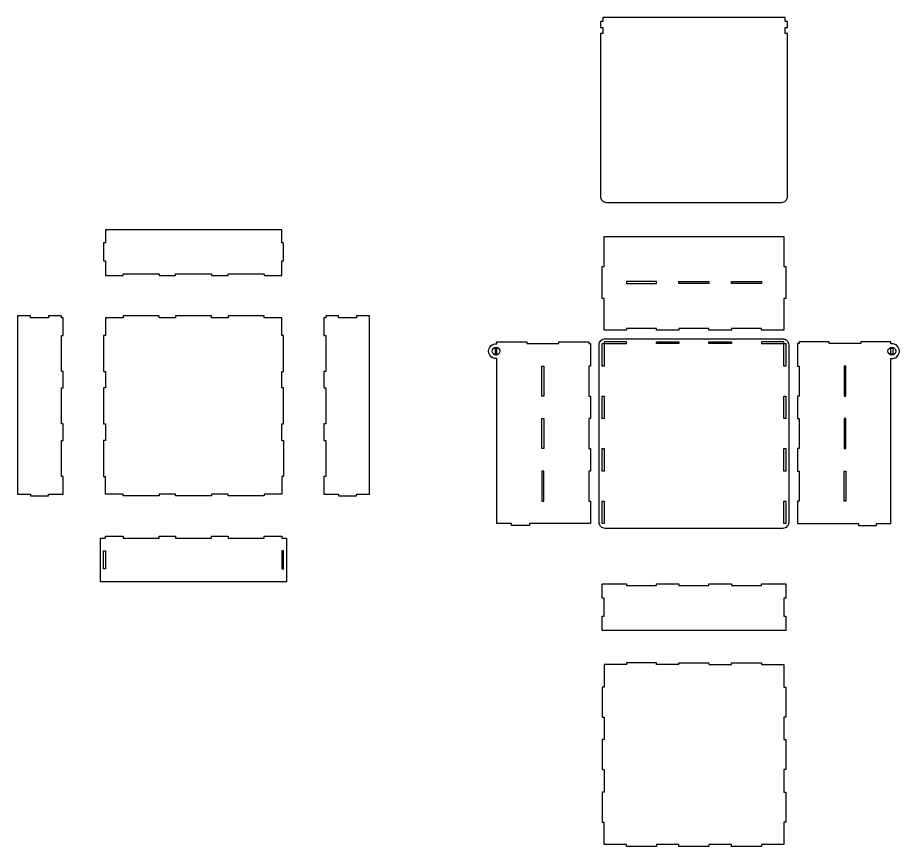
# Model space of a CAD drawing. Header units: millimetres. Extents: x 6889 to 10209, y 7111 to 8493.
# Drawn here: x 6889 to 8359, y 7111 to 8493 of the extents above; entities that cross this region are included whole.
import ezdxf

# ---------------------------------------------------------------- set-up
doc = ezdxf.new("R2010")
doc.units = ezdxf.units.MM

msp = doc.modelspace()

# ---------------------------------------------------------------- linework, layer by layer
for points in [[(7860.9, 8466.6), (7860.9, 8195.1, 0.414214), (7870.9, 8185.1), (8162.9, 8185.1, 0.414214), (8172.9, 8195.1), (8172.9, 8466.6), (8168.9, 8466.6), (8168.9, 8476.6), (8172.9, 8476.6), (8172.9, 8486.6), (8168.9, 8486.6), (8168.9, 8493.1), (7864.9, 8493.1), (7864.9, 8486.6), (7860.9, 8486.6), (7860.9, 8476.6), (7864.9, 8476.6), (7864.9, 8466.6)], [(7868.9, 7957.6), (8164.9, 7957.6, -0.414214), (8174.9, 7947.6), (8174.9, 7651.6, -0.414214), (8164.9, 7641.6), (7868.9, 7641.6, -0.414214), (7858.9, 7651.6), (7858.9, 7947.6, -0.414214)], [(7688.4, 7952.6), (7738.4, 7952.6), (7738.4, 7949.6), (7791.4, 7949.6), (7791.4, 7952.6), (7841.4, 7952.6), (7841.4, 7949.6), (7844.4, 7949.6), (7844.4, 7912.1), (7841.4, 7912.1), (7841.4, 7862.1), (7844.4, 7862.1), (7844.4, 7824.6), (7841.4, 7824.6), (7841.4, 7774.6), (7844.4, 7774.6), (7844.4, 7737.1), (7841.4, 7737.1), (7841.4, 7687.1), (7844.4, 7687.1), (7844.4, 7649.6), (7742.4, 7649.6), (7742.4, 7646.6), (7712.4, 7646.6), (7712.4, 7649.6), (7688.4, 7649.6), (7688.4, 7924.6, -1.128152), (7688.4, 7949.5)], [(8345.4, 7952.6), (8295.4, 7952.6), (8295.4, 7949.6), (8242.4, 7949.6), (8242.4, 7952.6), (8192.4, 7952.6), (8192.4, 7949.6), (8189.4, 7949.6), (8189.4, 7912.1), (8192.4, 7912.1), (8192.4, 7862.1), (8189.4, 7862.1), (8189.4, 7824.6), (8192.4, 7824.6), (8192.4, 7774.6), (8189.4, 7774.6), (8189.4, 7737.1), (8192.4, 7737.1), (8192.4, 7687.1), (8189.4, 7687.1), (8189.4, 7649.6), (8291.4, 7649.6), (8291.4, 7646.6), (8321.4, 7646.6), (8321.4, 7649.6), (8345.4, 7649.6), (8345.4, 7924.6, 1.128152), (8345.4, 7949.5)]]:
    msp.add_lwpolyline(points, format="xyb", close=True)
for points in [[(7329.5, 8087.6), (7332.5, 8087.6), (7332.5, 8117.6), (7329.5, 8117.6), (7329.5, 8139.1), (7035.5, 8139.1), (7035.5, 8117.6), (7032.5, 8117.6), (7032.5, 8087.6), (7035.5, 8087.6), (7035.5, 8066.1), (7035.5, 8063.1), (7065, 8063.1), (7065, 8066.1), (7125, 8066.1), (7125, 8063.1), (7152.5, 8063.1), (7152.5, 8066.1), (7212.5, 8066.1), (7212.5, 8063.1), (7240, 8063.1), (7240, 8066.1), (7300, 8066.1), (7300, 8063.1), (7329.5, 8063.1), (7329.5, 8066.1)], [(8166.9, 8025), (8166.9, 7972), (8129.4, 7972), (8129.4, 7975), (8079.4, 7975), (8079.4, 7972), (8041.9, 7972), (8041.9, 7975), (7991.9, 7975), (7991.9, 7972), (7954.4, 7972), (7954.4, 7975), (7904.4, 7975), (7904.4, 7972), (7866.9, 7972), (7866.9, 8025), (7863.9, 8025), (7863.9, 8078), (7866.9, 8078), (7866.9, 8128), (8166.9, 8128), (8166.9, 8078), (8169.9, 8078), (8169.9, 8025)], [(7954.4, 8053), (7904.4, 8053), (7904.4, 8050), (7954.4, 8050)], [(7991.9, 8053), (8041.9, 8053), (8041.9, 8050), (7991.9, 8050)], [(8079.4, 8053), (8129.4, 8053), (8129.4, 8050), (8079.4, 8050)], [(6962.2, 7963.3), (6965.2, 7963.3), (6965.2, 7992.8), (6962.2, 7992.8), (6962.2, 7995.8), (6940.7, 7995.8), (6940.7, 7992.8), (6910.7, 7992.8), (6910.7, 7995.8), (6889.2, 7995.8), (6889.2, 7698.8), (6910.7, 7698.8), (6910.7, 7695.8), (6940.7, 7695.8), (6940.7, 7698.8), (6962.2, 7698.8), (6965.2, 7698.8), (6965.2, 7728.3), (6962.2, 7728.3), (6962.2, 7788.3), (6965.2, 7788.3), (6965.2, 7815.8), (6962.2, 7815.8), (6962.2, 7875.8), (6965.2, 7875.8), (6965.2, 7903.3), (6962.2, 7903.3)], [(7402.9, 7815.8), (7399.9, 7815.8), (7399.9, 7788.3), (7402.9, 7788.3), (7402.9, 7728.3), (7399.9, 7728.3), (7399.9, 7698.8), (7402.9, 7698.8), (7424.4, 7698.8), (7424.4, 7695.8), (7454.4, 7695.8), (7454.4, 7698.8), (7475.9, 7698.8), (7475.9, 7995.8), (7454.4, 7995.8), (7454.4, 7992.8), (7424.4, 7992.8), (7424.4, 7995.8), (7402.9, 7995.8), (7402.9, 7992.8), (7399.9, 7992.8), (7399.9, 7963.3), (7402.9, 7963.3), (7402.9, 7903.3), (7399.9, 7903.3), (7399.9, 7875.8), (7402.9, 7875.8)], [(7688.4, 7942.1), (7685.4, 7942.1), (7685.4, 7932.1), (7688.4, 7932.1)], [(7904.4, 7949.6), (7904.4, 7952.6), (7866.9, 7952.6), (7866.9, 7912.1), (7863.9, 7912.1), (7863.9, 7949.6)], [(7991.9, 7952.6), (7991.9, 7949.6), (7954.4, 7949.6), (7954.4, 7952.6)], [(8079.4, 7952.6), (8079.4, 7949.6), (8041.9, 7949.6), (8041.9, 7952.6)], [(8166.9, 7952.6), (8129.4, 7952.6), (8129.4, 7949.6), (8169.9, 7949.6), (8169.9, 7912.1), (8166.9, 7912.1)], [(8345.4, 7942.1), (8348.4, 7942.1), (8348.4, 7932.1), (8345.4, 7932.1)], [(7763.4, 7862.1), (7763.4, 7912.1), (7766.4, 7912.1), (7766.4, 7862.1)], [(8270.4, 7862.1), (8270.4, 7912.1), (8267.4, 7912.1), (8267.4, 7862.1)], [(7863.9, 7862.1), (7866.9, 7862.1), (7866.9, 7824.6), (7863.9, 7824.6)], [(8169.9, 7824.6), (8166.9, 7824.6), (8166.9, 7862.1), (8169.9, 7862.1)], [(7763.4, 7774.6), (7763.4, 7824.6), (7766.4, 7824.6), (7766.4, 7774.6)], [(8270.4, 7774.6), (8270.4, 7824.6), (8267.4, 7824.6), (8267.4, 7774.6)], [(7863.9, 7774.6), (7866.9, 7774.6), (7866.9, 7737.1), (7863.9, 7737.1)], [(8169.9, 7737.1), (8166.9, 7737.1), (8166.9, 7774.6), (8169.9, 7774.6)], [(7763.4, 7737.1), (7763.4, 7687.1), (7766.4, 7687.1), (7766.4, 7737.1)], [(8270.4, 7737.1), (8270.4, 7687.1), (8267.4, 7687.1), (8267.4, 7737.1)], [(7863.9, 7687.1), (7866.9, 7687.1), (7866.9, 7649.6), (7863.9, 7649.6)], [(8169.9, 7649.6), (8166.9, 7649.6), (8166.9, 7687.1), (8169.9, 7687.1)], [(7035.5, 7625.5), (7035.5, 7628.5), (7065, 7628.5), (7065, 7625.5), (7125, 7625.5), (7125, 7628.5), (7152.5, 7628.5), (7152.5, 7625.5), (7212.5, 7625.5), (7212.5, 7628.5), (7240, 7628.5), (7240, 7625.5), (7300, 7625.5), (7300, 7628.5), (7329.5, 7628.5), (7329.5, 7625.5), (7337.5, 7625.5), (7337.5, 7552.5), (7027.5, 7552.5), (7027.5, 7625.5)], [(7032.5, 7574), (7032.5, 7604), (7035.5, 7604), (7035.5, 7574)], [(7332.5, 7574), (7332.5, 7604), (7329.5, 7604), (7329.5, 7574)], [(7866.9, 7525.1), (7863.9, 7525.1), (7863.9, 7549.1), (7904.4, 7549.1), (7904.4, 7546.1), (7954.4, 7546.1), (7954.4, 7549.1), (7991.9, 7549.1), (7991.9, 7546.1), (8041.9, 7546.1), (8041.9, 7549.1), (8079.4, 7549.1), (8079.4, 7546.1), (8129.4, 7546.1), (8129.4, 7549.1), (8169.9, 7549.1), (8169.9, 7525.1), (8166.9, 7525.1), (8166.9, 7495.1), (8169.9, 7495.1), (8169.9, 7471.1), (7863.9, 7471.1), (7863.9, 7495.1), (7866.9, 7495.1)]]:
    msp.add_lwpolyline(points, close=True)
for points in [[(7329.5, 7788.3), (7329.5, 7815.8), (7332.5, 7815.8), (7332.5, 7875.8), (7329.5, 7875.8), (7329.5, 7903.3), (7332.5, 7903.3), (7332.5, 7963.3), (7329.5, 7963.3), (7329.5, 7992.8), (7300, 7992.8), (7300, 7995.8), (7240, 7995.8), (7240, 7992.8), (7212.5, 7992.8), (7212.5, 7995.8), (7152.5, 7995.8), (7152.5, 7992.8), (7125, 7992.8), (7125, 7995.8), (7065, 7995.8), (7065, 7992.8), (7035.5, 7992.8), (7035.5, 7963.3), (7032.5, 7963.3), (7032.5, 7903.3), (7035.5, 7903.3), (7035.5, 7875.8), (7032.5, 7875.8), (7032.5, 7815.8), (7035.5, 7815.8), (7035.5, 7788.3), (7032.5, 7788.3), (7032.5, 7728.3), (7035.5, 7728.3)], [(7329.5, 7788.3), (7332.5, 7788.3), (7332.5, 7728.3), (7329.5, 7728.3), (7329.5, 7698.8), (7300, 7698.8), (7300, 7695.8), (7240, 7695.8), (7240, 7698.8), (7212.5, 7698.8), (7212.5, 7695.8), (7152.5, 7695.8), (7152.5, 7698.8), (7125, 7698.8), (7125, 7695.8), (7065, 7695.8), (7065, 7698.8), (7035.5, 7698.8), (7035.5, 7728.3)], [(7991.9, 7414.4), (7954.4, 7414.4), (7954.4, 7417.4), (7904.4, 7417.4), (7904.4, 7414.4), (7866.9, 7414.4), (7866.9, 7376.9), (7863.9, 7376.9), (7863.9, 7326.9), (7866.9, 7326.9), (7866.9, 7289.4), (7863.9, 7289.4), (7863.9, 7239.4), (7866.9, 7239.4), (7866.9, 7201.9), (7863.9, 7201.9), (7863.9, 7151.9), (7866.9, 7151.9)], [(7991.9, 7414.4), (7991.9, 7417.4), (8041.9, 7417.4), (8041.9, 7414.4), (8079.4, 7414.4), (8079.4, 7417.4), (8129.4, 7417.4), (8129.4, 7414.4), (8166.9, 7414.4), (8166.9, 7376.9), (8169.9, 7376.9), (8169.9, 7326.9), (8166.9, 7326.9), (8166.9, 7289.4), (8169.9, 7289.4), (8169.9, 7239.4), (8166.9, 7239.4), (8166.9, 7201.9), (8169.9, 7201.9), (8169.9, 7151.9), (8166.9, 7151.9), (8166.9, 7114.4), (8129.4, 7114.4)], [(8129.4, 7114.4), (8129.4, 7111.4), (8079.4, 7111.4), (8079.4, 7114.4), (8041.9, 7114.4), (8041.9, 7111.4), (7991.9, 7111.4), (7991.9, 7114.4), (7954.4, 7114.4), (7954.4, 7111.4), (7904.4, 7111.4), (7904.4, 7114.4), (7866.9, 7114.4), (7866.9, 7151.9)]]:
    msp.add_lwpolyline(points)
for centre in [(7686.9, 7937.1), (8346.9, 7937.1)]:
    msp.add_circle(centre, 6.5)

doc.saveas('drawing.dxf')
